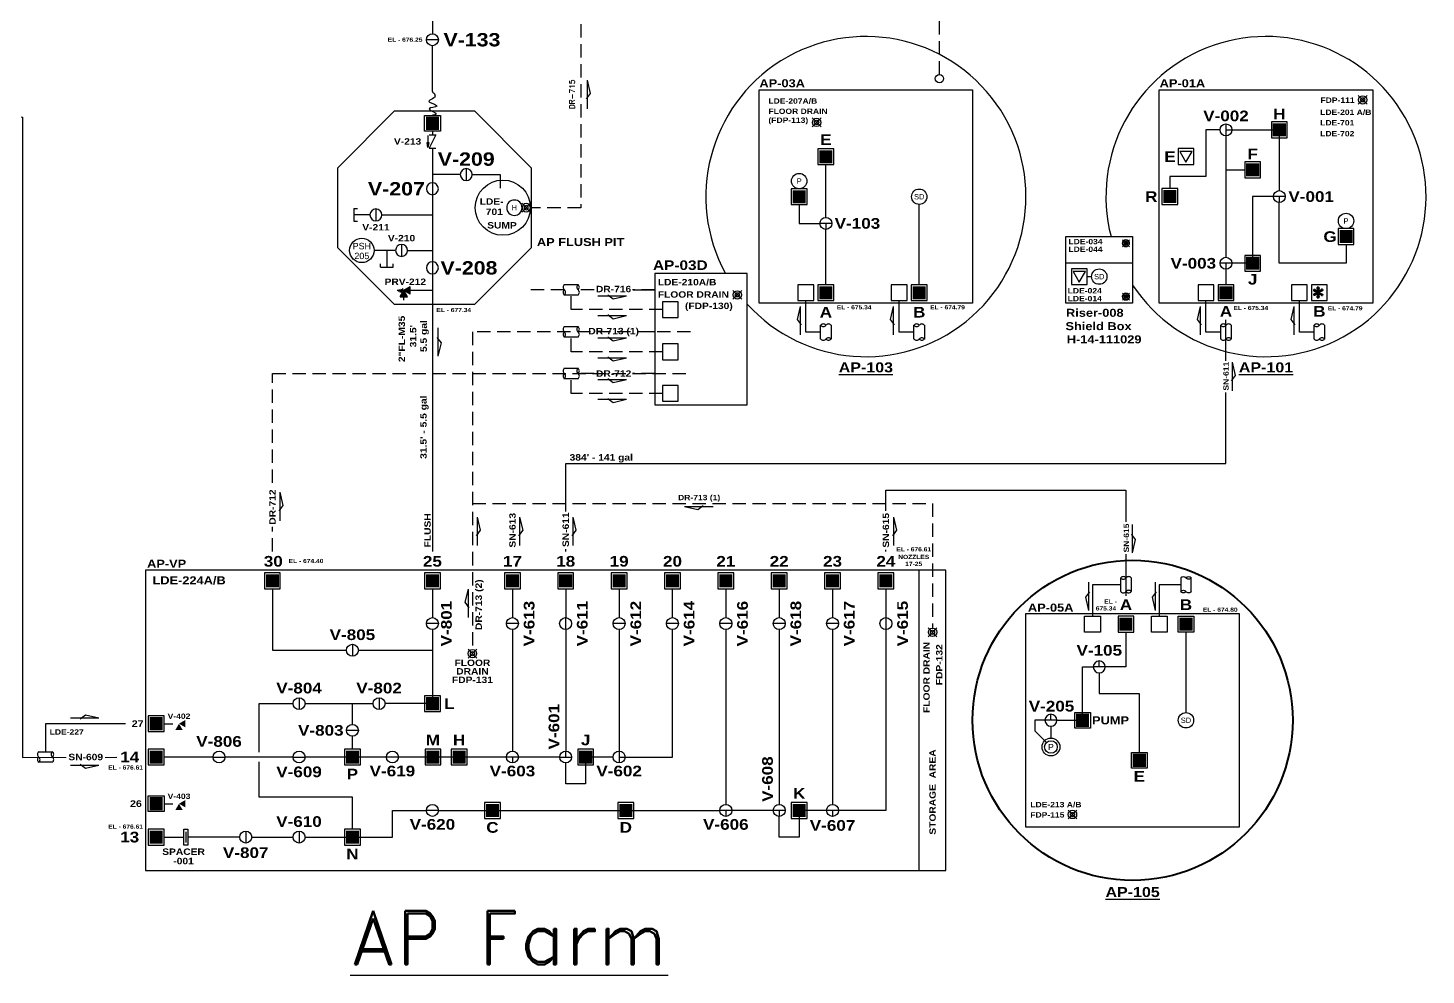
# Model space of a CAD drawing. Header units: inches. Extents: x -64 to 68, y 27 to 69.
# Drawn here: x 41.54 to 67.75, y 42.06 to 59.81 of the extents above; entities that cross this region are included whole.
import ezdxf
from ezdxf.enums import TextEntityAlignment as Align

# ---------------------------------------------------------------- set-up
doc = ezdxf.new("R2010")
doc.units = ezdxf.units.IN
doc.header["$MEASUREMENT"] = 0
doc.linetypes.add('DASHED2', pattern=[0.375, 0.25, -0.125])
for name, color, linetype, lineweight in [('1 FLOOR DRAIN', 7, 'Continuous', 35), ('2 COMPLIANT DRAINS DASHED', 4, 'DASHED2', 50), ('Tank', 7, 'Continuous', 40)]:
    doc.layers.add(name, color=color, linetype=linetype, lineweight=lineweight)
for name, color, linetype in [('Drain Route', 7, 'DASHED2'), ('Flush Water Route', 4, 'Continuous'), ('Jumper', 7, 'Continuous'), ('Other Transfer Line', 7, 'Continuous'), ('Route - Direct Transfer', 1, 'Continuous'), ('Route - Phys Connected', 5, 'Continuous'), ('Structure - Other', 7, 'Continuous'), ('Symbols', 7, 'Continuous'), ('Text', 7, 'Continuous'), ('Text - Updated Line Volume', 7, 'Continuous'), ('TITLE', 7, 'Continuous'), ('Valve - Other- Not DVI Credited', 7, 'Continuous')]:
    doc.layers.add(name, color=color, linetype=linetype)
doc.styles.add('DWG TEXT', font='')
doc.styles.add('DWG TEXT 2', font='arial.ttf')
doc.styles.add('ROMAND', font='ROMAND')
doc.styles.add('ROMANS', font='romans')
doc.styles.get('DWG TEXT').set_extended_font_data('Arial Black')

# ---------------------------------------------------------------- blocks, each defined once
blk = doc.blocks.new('Direction Arrow')
for p, q in [((0, 0), (-0.534, 0)), ((-0.248, -0.058), (-0.349, 0.018)), ((0, 0), (-0.248, -0.058))]:
    blk.add_line(p, q)
blk = doc.blocks.new('Connected Nozzle')
blk.add_hatch(color=256).paths.add_polyline_path([(-0.026, 0.026), (-0.026, 0.271), (-0.271, 0.271), (-0.271, 0.026)])
for p, q in [((0, 0.297), (-0.297, 0.297)), ((-0.297, 0.297), (-0.297, 0)), ((0, 0), (0, 0.297)), ((-0.297, 0), (0, 0))]:
    blk.add_line(p, q)
blk = doc.blocks.new('Encasement Tee')
for p, q in [((0, 0.099), (0.257, 0.099)), ((0.257, -0.099), (0, -0.099))]:
    blk.add_line(p, q)
for centre, start, end in [((0.038, 0.049), 127.3019, 232.6981), ((0.295, 0.049), 127.3019, 232.6981), ((0.295, 0.049), 127.3019, 232.6981), ((0.22, 0.049), 307.3019, 52.6981), ((0.038, -0.049), 127.3019, 232.6981), ((-0.038, -0.049), 307.3019, 52.6981), ((0.22, -0.049), 307.3019, 52.6981)]:
    blk.add_arc(centre, 0.062, start, end)
blk = doc.blocks.new('Slurry Distributor')
blk.add_circle((0, 0), 0.144)
at = {"style": 'DWG TEXT 2'}
blk.add_text('SD', height=0.1, dxfattribs=at).set_placement((0, 0), align=Align.MIDDLE)
blk = doc.blocks.new('3-Way Valve')
for p, q in [((0, 0.112), (0, -0.112)), ((0, 0), (0.112, 0))]:
    blk.add_line(p, q)
blk.add_circle((0, 0), 0.112)
blk = doc.blocks.new('Floor Drain')
for p, q in [((-0.083, 0.083), (0.083, -0.083)), ((0.083, 0.083), (-0.083, -0.083))]:
    blk.add_line(p, q)
for radius in [0.0781, 0.0391]:
    blk.add_circle((0, 0), radius)
blk = doc.blocks.new('Process Blank')
for p, q in [((0, 0.297), (-0.297, 0.297)), ((-0.297, 0.297), (-0.297, 0)), ((0, 0), (0, 0.297)), ((-0.297, 0), (0, 0))]:
    blk.add_line(p, q)
at = {"style": 'ROMAND'}
blk.add_text('*', height=0.375, dxfattribs=at).set_placement((-0.301, -0.114))
blk = doc.blocks.new('Pump')
blk.add_circle((0, 0), 0.144)
at = {"style": 'DWG TEXT 2'}
blk.add_text('P', height=0.1, dxfattribs=at).set_placement((0, 0), align=Align.MIDDLE)
blk = doc.blocks.new('H')
blk.add_circle((0, 0), 0.144)
at = {"style": 'DWG TEXT 2'}
blk.add_text('H', height=0.1, dxfattribs=at).set_placement((0, 0), align=Align.MIDDLE)
blk = doc.blocks.new('PRV')
for points in [[(0.067, -0.117), (0, 0), (-0.067, -0.117)], [(0.117, 0.067), (0, 0), (0.117, -0.067)]]:
    blk.add_hatch(color=256).paths.add_polyline_path(points)
for p, q in [((-0.067, -0.117), (0, 0)), ((0.039, 0.056), (-0.039, 0.011)), ((0.029, 0.076), (-0.029, 0.042)), ((0.02, 0.097), (-0.02, 0.075)), ((0, 0), (0, 0.126)), ((0.117, 0.067), (0, 0)), ((0.117, -0.067), (0, 0)), ((0.067, -0.117), (0, 0)), ((0.117, 0.067), (0.117, -0.067)), ((0.067, -0.117), (-0.067, -0.117))]:
    blk.add_line(p, q)
blk = doc.blocks.new('2-Way Valve')
blk.add_line((0, 0.112), (0, -0.112))
blk.add_circle((0, 0), 0.112)
blk = doc.blocks.new('Encasement Drain')
for points in [[(-0.117, 0.068), (-0.117, -0.068), (0.117, -0.068), (0.117, 0.068)], [(0, 0), (-0.117, -0.068), (-0.117, 0.068)], [(0, 0), (-0.068, -0.117), (0.068, -0.117)]]:
    blk.add_solid(points)
blk = doc.blocks.new('Isolation Blank')
for p, q in [((0, 0.297), (-0.297, 0.297)), ((-0.297, 0.297), (-0.297, 0)), ((0, 0), (0, 0.297)), ((-0.297, 0), (0, 0)), ((-0.035, 0.244), (-0.263, 0.244)), ((-0.263, 0.244), (-0.149, 0.046)), ((-0.149, 0.046), (-0.035, 0.244))]:
    blk.add_line(p, q)
blk = doc.blocks.new('FL')
for p, q in [((-0.066, -0.066), (0.066, 0.066)), ((-0.066, 0.066), (0.066, -0.066))]:
    blk.add_line(p, q)
for radius in [0.0625, 0.0312]:
    blk.add_circle((0, 0), radius)

msp = doc.modelspace()

# ---------------------------------------------------------------- hatches: boundary and pattern name
at = {"layer": 'Jumper'}
h = msp.add_hatch(color=256, dxfattribs=at)
h.dxf.hatch_style = 1
h.paths.add_polyline_path([(49.057, 57.667), (49.041, 57.667), (49.025, 57.667), (49.041, 57.569)])

# ---------------------------------------------------------------- linework, layer by layer
for p, q in [((62.25, 55.402), (61, 55.402)), ((61.399, 55.152), (61.481, 55.152)), ((58.25, 44.025), (58.25, 49.65)), ((44.5, 44.75), (44.5, 44.55))]:
    msp.add_line(p, q)
at = {"color": 7}
msp.add_line((52.89, 54.906), (53.292, 54.906), dxfattribs=at)
msp.add_lwpolyline([(44.097, 44.65), (44.464, 44.65), (44.464, 44.8), (44.539, 44.8), (44.539, 44.5), (44.464, 44.5), (44.464, 44.65)])
msp.add_circle((58.628, 58.862), 0.0781)
at = {"layer": 'Drain Route', "color": 7}
msp.add_line((46.125, 50), (46.125, 50.464), dxfattribs=at)
for points in [[(58.628, 58.941), (58.628, 60.258), (49.605, 60.258), (49.605, 60.888)], [(51.904, 60.258), (51.904, 56.444), (50.961, 56.444)], [(51.597, 54.906), (50.962, 54.906)], [(46.125, 51.285), (46.125, 53.337), (53.963, 53.337)]]:
    msp.add_lwpolyline(points, dxfattribs=at)
at = {"layer": 'Drain Route'}
for points in [[(53.436, 54.534), (51.725, 54.534), (51.725, 54.808)], [(52.157, 54.906), (51.854, 54.906)], [(53.292, 54.906), (52.877, 54.906)], [(53.436, 53.744), (51.725, 53.744), (51.725, 54.018)], [(52.005, 54.117), (51.854, 54.117)], [(53.292, 54.117), (53.034, 54.117)], [(53.436, 52.965), (51.725, 52.965), (51.725, 53.238)], [(52.157, 53.337), (51.854, 53.337)], [(53.292, 53.337), (52.877, 53.337)]]:
    msp.add_lwpolyline(points, dxfattribs=at)
at = {"layer": 'Flush Water Route'}
for p, q in [((49.125, 57.877), (49.125, 57.811)), ((49.125, 57.561), (49.125, 56.911)), ((49.647, 57.064), (49.125, 57.064)), ((49.87, 57.064), (50.392, 57.064)), ((50.392, 57.064), (50.392, 56.808)), ((49.125, 56.688), (49.125, 55.429)), ((47.651, 56.429), (47.718, 56.429)), ((47.651, 56.429), (47.651, 56.189)), ((47.954, 56.309), (47.651, 56.309)), ((47.651, 56.189), (47.718, 56.189)), ((48.178, 56.309), (49.125, 56.309)), ((48.434, 55.643), (48.031, 55.643)), ((48.27, 55.643), (48.27, 55.329)), ((48.657, 55.643), (49.125, 55.643)), ((48.15, 55.329), (48.15, 55.395)), ((48.15, 55.329), (48.39, 55.329)), ((48.39, 55.329), (48.39, 55.395)), ((48.588, 54.711), (48.588, 54.775)), ((49.125, 54.892), (48.705, 54.892))]:
    msp.add_line(p, q, dxfattribs=at)
for points in [[(49.124, 60.593), (49.124, 59.703)], [(49.124, 58.62), (49.124, 59.48)], [(49.125, 55.206), (49.125, 53.337)], [(49.125, 53.337), (49.125, 50)], [(49.125, 49.303), (49.125, 48.762)], [(49.125, 48.545), (49.125, 47.15), (48.237, 47.15)], [(47.737, 48.15), (49.123, 48.15)]]:
    msp.add_lwpolyline(points, dxfattribs=at)
at = {"layer": 'Flush Water Route', "linetype": 'ByBlock'}
for centre, start, end in [((49.18, 58.642), 201.0841, 235.0406), ((49.116, 58.539), 0, 60.8417), ((49.116, 58.539), 0, 60.8417)]:
    msp.add_arc(centre, 0.0605, start, end, dxfattribs=at)
at = {"layer": 'Flush Water Route'}
msp.add_open_spline([(49.176, 58.539), (49.181, 58.478), (48.904, 58.454), (49.332, 58.337), (48.935, 58.313), (49.267, 58.201), (49.158, 58.18), (49.125, 58.175)], degree=3, knots=[0, 0, 0, 0, 0.2918359, 0.4601955, 0.6013838, 0.764172, 0.8361674, 0.8361674, 0.8361674, 0.8361674], dxfattribs=at)
at = {"layer": 'Jumper'}
for points in [[(49.041, 57.798), (49.041, 57.667), (49.057, 57.667), (49.041, 57.569), (49.025, 57.667), (49.041, 57.667)], [(49.062, 57.811), (49.187, 57.811), (49.063, 57.561), (49.188, 57.561)], [(63.888, 57.902), (63.625, 57.902), (63.625, 57.027), (62.949, 57.027), (62.949, 56.801)], [(56.5, 56.262), (56.5, 57.251)], [(56, 56.501), (56, 56.15), (56.388, 56.15)], [(58.25, 55), (58.25, 56.506)], [(56.5, 55), (56.5, 56.038)], [(46.125, 49.303), (46.125, 48.15), (47.512, 48.15)], [(50.625, 49.303), (50.625, 48.762)], [(53.625, 48.762), (53.625, 49.303)], [(54.625, 49.303), (54.625, 48.762)], [(55.625, 49.303), (55.625, 48.762)], [(56.625, 49.303), (56.625, 48.762)], [(57.625, 49.303), (57.625, 48.762)], [(52.737, 46.15), (53.625, 46.15), (53.625, 48.538)], [(54.625, 48.538), (54.625, 45.262)], [(55.625, 48.538), (55.625, 45.262)], [(56.625, 48.538), (56.625, 45.262)], [(57.625, 48.538), (57.625, 45.15), (56.737, 45.15)], [(62.125, 48.49), (62.125, 47.838), (61.737, 47.838)], [(63.25, 48.49), (63.25, 46.982)], [(60.83, 46.838), (61.312, 46.838), (61.312, 47.838), (61.513, 47.838)], [(61.625, 47.726), (61.625, 47.338), (62.375, 47.338), (62.375, 46.236)], [(45.875, 46.24), (45.875, 47.15), (46.513, 47.15)], [(47.625, 44.799), (47.625, 45.4), (45.875, 45.4), (45.875, 46.06)], [(46.737, 44.65), (48.375, 44.65), (48.375, 45.15), (49.013, 45.15)], [(49.237, 45.15), (54.513, 45.15)], [(55.513, 45.15), (54.737, 45.15)], [(56.513, 45.15), (56, 45.15), (56, 44.65), (55.625, 44.65), (55.625, 45.038)], [(45.513, 44.65), (44.539, 44.65)], [(45.737, 44.65), (46.513, 44.65)]]:
    msp.add_lwpolyline(points, dxfattribs=at)
at = {"layer": 'Other Transfer Line'}
for p, q in [((44.097, 46.775), (44.258, 46.775)), ((44.097, 45.275), (44.258, 45.275))]:
    msp.add_line(p, q, dxfattribs=at)
for points in [[(56.401, 54.112), (56.125, 54.112), (56.125, 54.702)], [(58.151, 54.112), (57.875, 54.112), (57.875, 54.702)], [(63.901, 54.112), (63.625, 54.112), (63.625, 54.702)], [(65.651, 54.112), (65.375, 54.112), (65.375, 54.702)], [(57.625, 50), (57.625, 51.15), (62.125, 51.15), (62.125, 49.172)], [(52.625, 49.303), (52.625, 48.762)], [(62.026, 49.378), (61.5, 49.378), (61.5, 48.788)], [(63.151, 49.378), (62.75, 49.378), (62.75, 48.788)], [(52.625, 48.538), (52.625, 46.262)], [(43.375, 46.775), (41.875, 46.775), (41.875, 46.249)], [(60.607, 46.838), (60.418, 46.838), (60.418, 46.638), (60.635, 46.421)]]:
    msp.add_lwpolyline(points, dxfattribs=at)
at = {"layer": 'Route - Direct Transfer'}
for points in [[(37.556, 56.95), (37.556, 58.15), (41.44, 58.138), (41.44, 46.138), (43.207, 46.15)], [(64.888, 56.652), (64.5, 56.652), (64.5, 55.402), (64.112, 55.402)], [(66.25, 55.754), (66.25, 55.402), (65, 55.402), (65, 56.541)], [(64, 55.291), (64, 55)], [(51.623, 50), (51.623, 51.65), (64, 51.65), (64, 54.342)], [(51.623, 49.303), (51.623, 48.762)], [(51.623, 48.538), (51.623, 46.262)], [(47.625, 46.299), (47.625, 46.538)], [(45.013, 46.15), (44.097, 46.15)], [(46.513, 46.15), (45.237, 46.15)], [(48.263, 46.15), (46.737, 46.15)], [(50.513, 46.15), (48.487, 46.15)], [(51.511, 46.15), (50.737, 46.15)]]:
    msp.add_lwpolyline(points, dxfattribs=at)
at = {"layer": 'Route - Phys Connected'}
for points in [[(62.75, 54.652), (62.75, 58.652), (66.75, 58.652), (66.75, 54.652)], [(43.75, 44.025), (58.75, 44.025), (58.75, 49.65), (43.75, 49.65)]]:
    msp.add_lwpolyline(points, close=True, dxfattribs=at)
for points in [[(64, 57.791), (64, 55.514)], [(64.112, 57.902), (65, 57.902), (65, 56.764)], [(64, 57.152), (64.351, 57.152)], [(50.625, 48.538), (50.625, 46.262)], [(46.737, 47.15), (48.013, 47.15)], [(47.625, 46.762), (47.625, 47.15)], [(52.513, 46.15), (51.997, 46.15), (51.997, 45.65), (51.623, 45.65), (51.623, 46.036)]]:
    msp.add_lwpolyline(points, dxfattribs=at)
at = {"layer": 'Structure - Other'}
for points in [[(55.25, 54.652), (55.25, 58.652), (59.25, 58.652), (59.25, 54.652)], [(47.353, 57.194), (48.415, 58.256), (49.916, 58.256), (50.977, 57.194), (50.977, 55.693), (49.916, 54.632), (48.415, 54.632), (47.353, 55.693)], [(61, 54.652), (61, 55.902), (62.25, 55.902), (62.25, 54.652)], [(53.292, 52.748), (55.027, 52.748), (55.027, 55.212), (53.292, 55.212)], [(60.25, 44.838), (60.25, 48.838), (64.25, 48.838), (64.25, 44.838)]]:
    msp.add_lwpolyline(points, close=True, dxfattribs=at)
msp.add_circle((50.445, 56.444), 0.517, dxfattribs=at)
msp.add_arc((57.25, 56.652), 3, 222.1825, 208.7011, dxfattribs=at)
at = {"layer": 'Symbols'}
msp.add_line((60.719, 46.726), (60.719, 46.505), dxfattribs=at)
for points in [[(55.976, 54.702), (56.274, 54.702), (56.274, 55), (55.976, 55)], [(57.726, 54.702), (58.024, 54.702), (58.024, 55), (57.726, 55)], [(63.476, 54.702), (63.774, 54.702), (63.774, 55), (63.476, 55)], [(65.226, 54.702), (65.524, 54.702), (65.524, 55), (65.226, 55)], [(53.436, 54.386), (53.733, 54.386), (53.733, 54.683), (53.436, 54.683)], [(53.436, 53.596), (53.733, 53.596), (53.733, 53.893), (53.436, 53.893)], [(53.436, 52.816), (53.733, 52.816), (53.733, 53.113), (53.436, 53.113)], [(61.351, 48.788), (61.649, 48.788), (61.649, 48.49), (61.351, 48.49)], [(62.601, 48.788), (62.899, 48.788), (62.899, 48.49), (62.601, 48.49)]]:
    msp.add_lwpolyline(points, close=True, dxfattribs=at)
for centre, radius in [((47.802, 55.643), 0.229), ((60.719, 46.338), 0.167), ((60.719, 46.338), 0.167), ((60.719, 46.338), 0.118)]:
    msp.add_circle(centre, radius, dxfattribs=at)
at = {"layer": 'Tank'}
msp.add_circle((62.25, 46.838), 3, dxfattribs=at)

# ---------------------------------------------------------------- block references
at = {"layer": '1 FLOOR DRAIN', "xscale": -1, "rotation": 180}
msp.add_blockref('FL', (62.125, 55.777), dxfattribs=at)
at = {"layer": '1 FLOOR DRAIN'}
msp.add_blockref('FL', (62.125, 54.777), dxfattribs=at)
at = {"layer": 'Flush Water Route'}
for p in [(49.274, 49.303), (49.274, 47.001)]:
    msp.add_blockref('Connected Nozzle', p, dxfattribs=at)
at = {"layer": 'Jumper'}
msp.add_blockref('Connected Nozzle', (63.097, 56.504), dxfattribs=at)
at = {"layer": 'Other Transfer Line'}
msp.add_blockref('Connected Nozzle', (52.774, 49.303), dxfattribs=at)
at = {"layer": 'Route - Direct Transfer'}
for p in [(66.399, 55.754), (64.649, 55.254), (64.149, 54.702), (51.771, 49.303), (44.097, 46.001), (47.774, 46.001), (49.283, 46.001), (49.774, 46.001)]:
    msp.add_blockref('Connected Nozzle', p, dxfattribs=at)
at = {"layer": 'Route - Phys Connected'}
for name, p in [('3-Way Valve', (64, 57.902)), ('Connected Nozzle', (65.149, 57.754)), ('Connected Nozzle', (64.649, 57.004)), ('2-Way Valve', (46.625, 47.15)), ('2-Way Valve', (48.125, 47.15)), ('Connected Nozzle', (52.146, 46.001)), ('3-Way Valve', (52.625, 46.15))]:
    msp.add_blockref(name, p, dxfattribs=at)
for name, p, rotation in [('3-Way Valve', (65, 56.652), 270), ('3-Way Valve', (64, 55.402), 270), ('2-Way Valve', (50.625, 48.65), 270), ('2-Way Valve', (47.625, 46.65), 270), ('3-Way Valve', (50.625, 46.15), 270), ('3-Way Valve', (51.623, 46.15), 89.99999999999997)]:
    msp.add_blockref(name, p, dxfattribs=dict(at, rotation=rotation))
at = {"layer": 'Symbols'}
for name, p, rotation in [('Direction Arrow', (52.025, 58.832), 90), ('Encasement Tee', (56.5, 53.983), 90), ('Encasement Tee', (58.25, 53.983), 90), ('Encasement Tee', (64, 53.983), 90), ('Encasement Tee', (65.75, 53.983), 90), ('Direction Arrow', (64.115, 53.549), 90), ('Direction Arrow', (46.264, 51.112), 90), ('Direction Arrow', (49.961, 50.646), 90), ('Direction Arrow', (50.759, 50.646), 90), ('Direction Arrow', (51.756, 50.646), 90), ('Direction Arrow', (57.766, 50.646), 90), ('Encasement Tee', (62.125, 49.507), 270), ('Direction Arrow', (61.431, 48.895), 270), ('Direction Arrow', (62.681, 48.895), 270), ('Connected Nozzle', (61.976, 48.788), 180), ('Encasement Tee', (42.003, 46.15), 180)]:
    msp.add_blockref(name, p, dxfattribs=dict(at, rotation=rotation))
for name, p in [('Floor Drain', (66.562, 58.465)), ('Floor Drain', (56.326, 58.042)), ('Connected Nozzle', (56.649, 57.251)), ('Isolation Blank', (63.399, 57.254)), ('Pump', (56, 56.943)), ('Connected Nozzle', (56.149, 56.501)), ('Slurry Distributor', (58.25, 56.65)), ('Pump', (66.25, 56.195)), ('Isolation Blank', (61.399, 55.004)), ('Slurry Distributor', (61.625, 55.152)), ('Encasement Tee', (51.597, 54.906)), ('Direction Arrow', (52.761, 54.788)), ('Floor Drain', (54.841, 54.81)), ('Connected Nozzle', (56.649, 54.702)), ('Connected Nozzle', (58.399, 54.702)), ('Process Blank', (65.899, 54.702)), ('Direction Arrow', (52.761, 54.416)), ('Encasement Tee', (51.597, 54.117)), ('Direction Arrow', (52.761, 53.999)), ('Direction Arrow', (52.761, 53.626)), ('Encasement Tee', (51.597, 53.337)), ('Direction Arrow', (52.761, 53.219)), ('Direction Arrow', (52.761, 52.847)), ('Connected Nozzle', (46.274, 49.303)), ('Connected Nozzle', (50.774, 49.303)), ('Connected Nozzle', (53.774, 49.303)), ('Connected Nozzle', (54.774, 49.303)), ('Connected Nozzle', (55.774, 49.303)), ('Connected Nozzle', (56.774, 49.303)), ('Connected Nozzle', (57.774, 49.303)), ('Floor Drain', (58.5, 48.488)), ('Floor Drain', (49.875, 48.088)), ('Connected Nozzle', (44.097, 46.626)), ('Slurry Distributor', (63.25, 46.838)), ('Encasement Drain', (44.375, 46.775)), ('Direction Arrow', (42.873, 45.994)), ('Encasement Drain', (44.375, 45.275)), ('Connected Nozzle', (50.399, 45.001)), ('Connected Nozzle', (52.899, 45.001)), ('Connected Nozzle', (56.149, 45.001)), ('Floor Drain', (61.123, 45.073)), ('Connected Nozzle', (44.097, 44.501)), ('Connected Nozzle', (47.774, 44.501))]:
    msp.add_blockref(name, p, dxfattribs=at)
at = {"layer": 'Symbols', "xscale": -1}
for name, p, rotation in [('Connected Nozzle', (49.274, 57.877), 90.00000000000007), ('Floor Drain', (50.883, 56.444), 90), ('PRV', (48.588, 54.892), 90), ('Direction Arrow', (56.019, 54.595), 270), ('Direction Arrow', (57.763, 54.595), 270), ('Direction Arrow', (63.519, 54.595), 270), ('Direction Arrow', (65.271, 54.595), 270), ('Direction Arrow', (49.235, 53.661), 90), ('Direction Arrow', (62.246, 49.976), 90), ('Encasement Tee', (63.25, 49.507), 90), ('Direction Arrow', (49.792, 49.297), 270), ('Connected Nozzle', (63.399, 48.788), 180), ('Direction Arrow', (42.873, 46.879), 180), ('Connected Nozzle', (61.461, 46.986), 180), ('Connected Nozzle', (62.524, 46.236), 180), ('Connected Nozzle', (44.097, 45.424), 180)]:
    msp.add_blockref(name, p, dxfattribs=dict(at, rotation=rotation))
for name, p in [('H', (50.661, 56.444)), ('Direction Arrow', (53.853, 50.844))]:
    msp.add_blockref(name, p, dxfattribs=at)
at = {"layer": 'Valve - Other- Not DVI Credited'}
for name, p, rotation in [('2-Way Valve', (49.124, 59.592), 269.9999999999998), ('3-Way Valve', (56.5, 56.15), 270), ('2-Way Valve', (49.125, 48.65), 270), ('2-Way Valve', (52.625, 48.65), 270), ('2-Way Valve', (53.625, 48.65), 270), ('2-Way Valve', (54.625, 48.65), 270), ('2-Way Valve', (55.625, 48.65), 270), ('2-Way Valve', (56.625, 48.65), 270), ('2-Way Valve', (45.125, 46.15), 90), ('2-Way Valve', (46.625, 46.15), 90), ('2-Way Valve', (48.375, 46.15), 270), ('2-Way Valve', (49.125, 45.15), 270), ('3-Way Valve', (54.625, 45.15), 270), ('3-Way Valve', (55.625, 45.15), 270), ('3-Way Valve', (56.625, 45.15), 270)]:
    msp.add_blockref(name, p, dxfattribs=dict(at, rotation=rotation))
at = {"layer": 'Valve - Other- Not DVI Credited', "xscale": -1}
for p in [(49.759, 57.064), (49.125, 56.799), (48.066, 56.309), (48.546, 55.643), (49.125, 55.317)]:
    msp.add_blockref('2-Way Valve', p, dxfattribs=at)
at = {"layer": 'Valve - Other- Not DVI Credited'}
for p in [(51.621, 48.65), (57.625, 48.65), (47.625, 48.15), (45.625, 44.65), (46.625, 44.65)]:
    msp.add_blockref('2-Way Valve', p, dxfattribs=at)
at = {"layer": 'Valve - Other- Not DVI Credited', "xscale": -1, "rotation": 270}
for p in [(61.625, 47.838), (60.719, 46.838)]:
    msp.add_blockref('3-Way Valve', p, dxfattribs=at)

# ---------------------------------------------------------------- texts
at = {"style": 'DWG TEXT'}
msp.add_text('FLUSH', height=0.12, rotation=90, dxfattribs=at).set_placement((49.034, 50.398), align=Align.MIDDLE)
at = {"layer": '2 COMPLIANT DRAINS DASHED', "color": 0, "style": 'DWG TEXT'}
for s, p in [('LDE-201 A/B', (65.766, 58.182)), ('LDE-701', (65.766, 57.986)), ('LDE-702', (65.766, 57.781))]:
    msp.add_text(s, height=0.1, dxfattribs=at).set_placement(p)
at = {"layer": '2 COMPLIANT DRAINS DASHED', "color": 7, "style": 'DWG TEXT'}
for s, p in [('LDE-034', (61.047, 55.759)), ('LDE-044', (61.047, 55.615)), ('LDE-024', (61.033, 54.838)), ('LDE-014', (61.033, 54.691))]:
    msp.add_text(s, height=0.1, dxfattribs=at).set_placement(p)
at = {"layer": 'Symbols', "style": 'DWG TEXT 2'}
msp.add_text('P', height=0.116, dxfattribs=at).set_placement((60.719, 46.338), align=Align.MIDDLE)
msp.add_text('P', height=0.116, dxfattribs=at).set_placement((60.719, 46.338), align=Align.MIDDLE)
at = {"layer": 'Text'}
for s, height, style, p in [('EL - 676.25', 0.078, 'DWG TEXT', (48.612, 59.592)), ('AP-03A', 0.15, 'DWG TEXT', (55.681, 58.776)), ('AP-01A', 0.15, 'DWG TEXT', (63.183, 58.776)), ('V-213', 0.12, 'DWG TEXT', (48.66, 57.686)), ('V-209', 0.25, 'DWG TEXT', (49.759, 57.355)), ('V-207', 0.25, 'DWG TEXT', (48.45, 56.799)), ('V-211', 0.12, 'DWG TEXT', (48.066, 56.078)), ('V-210', 0.12, 'DWG TEXT', (48.546, 55.874)), ('AP FLUSH PIT', 0.15, 'DWG TEXT', (51.903, 55.8)), ('PSH', 0.12, 'DWG TEXT 2', (47.802, 55.725)), ('205', 0.12, 'DWG TEXT 2', (47.802, 55.54)), ('V-208', 0.25, 'DWG TEXT', (49.81, 55.317)), ('PRV-212', 0.12, 'DWG TEXT', (48.617, 55.057)), ('DR-716', 0.12, 'DWG TEXT', (52.52, 54.92)), ('EL - 677.34', 0.078, 'DWG TEXT', (49.525, 54.526)), ('EL - 675.34', 0.078, 'DWG TEXT', (57.03, 54.578)), ('EL - 674.79', 0.078, 'DWG TEXT', (58.78, 54.578)), ('Riser-008', 0.15, 'DWG TEXT', (61.541, 54.477)), ('EL - 675.34', 0.078, 'DWG TEXT', (64.465, 54.565)), ('EL - 674.79', 0.078, 'DWG TEXT', (66.233, 54.559)), ('Shield Box', 0.15, 'DWG TEXT', (61.611, 54.227)), ('DR-713 (1)', 0.12, 'DWG TEXT', (52.522, 54.117)), ('H-14-111029', 0.15, 'DWG TEXT', (61.716, 53.977)), ('DR-712', 0.12, 'DWG TEXT', (52.522, 53.337)), ('DR-713 (1)', 0.1, 'DWG TEXT', (54.125, 51)), ('AP-VP', 0.15, 'DWG TEXT', (44.143, 49.773)), ('EL - 674.40', 0.078, 'DWG TEXT', (46.756, 49.824)), ('NOZZLES', 0.078, 'DWG TEXT', (58.147, 49.9)), ('17-25', 0.078, 'DWG TEXT', (58.147, 49.769)), ('AP-05A', 0.15, 'DWG TEXT', (60.714, 48.95)), ('EL -', 0.078, 'DWG TEXT', (61.837, 49.063)), ('675.34', 0.078, 'DWG TEXT', (61.75, 48.935)), ('EL - 674.80', 0.078, 'DWG TEXT', (63.892, 48.911)), ('M', 0.2, 'DWG TEXT', (49.134, 46.469)), ('H', 0.2, 'DWG TEXT', (49.625, 46.469)), ('J', 0.2, 'DWG TEXT', (51.997, 46.469)), ('P', 0.2, 'DWG TEXT', (47.625, 45.831)), ('E', 0.2, 'DWG TEXT', (62.375, 45.789)), ('K', 0.2, 'DWG TEXT', (56, 45.469)), ('EL - 676.61', 0.078, 'DWG TEXT', (43.374, 44.846)), ('C', 0.2, 'DWG TEXT', (50.25, 44.831)), ('D', 0.2, 'DWG TEXT', (52.75, 44.831)), ('N', 0.2, 'DWG TEXT', (47.625, 44.331))]:
    msp.add_text(s, height=height, dxfattribs=dict(at, style=style)).set_placement(p, align=Align.MIDDLE)
at = {"layer": 'Text', "style": 'DWG TEXT'}
for s, height, p in [('V-133', 0.25, (49.866, 59.592)), ('V-002', 0.2, (64, 58.164)), ('H', 0.2, (65, 58.201)), ('E', 0.2, (56.5, 57.719)), ('E', 0.2, (62.951, 57.402)), ('F', 0.2, (64.5, 57.451)), ('R', 0.2, (62.6, 56.652)), ('V-001', 0.2, (65.597, 56.652)), ('V-103', 0.2, (57.092, 56.15)), ('G', 0.2, (65.951, 55.902)), ('V-003', 0.2, (63.388, 55.402)), ('J', 0.2, (64.5, 55.104)), ('A', 0.2, (56.5, 54.486)), ('B', 0.2, (58.25, 54.486)), ('A', 0.2, (64, 54.502)), ('B', 0.2, (65.75, 54.502)), ('%%UAP-103', 0.1875, (57.25, 53.452)), ('%%UAP-101', 0.1875, (64.75, 53.452)), ('30', 0.2, (46.142, 49.818)), ('25', 0.2, (49.125, 49.818)), ('17', 0.2, (50.625, 49.818)), ('18', 0.2, (51.623, 49.818)), ('19', 0.2, (52.625, 49.818)), ('20', 0.2, (53.625, 49.818)), ('21', 0.2, (54.625, 49.818)), ('22', 0.2, (55.625, 49.818)), ('23', 0.2, (56.625, 49.818)), ('24', 0.2, (57.625, 49.818)), ('A', 0.2, (62.125, 49.004)), ('B', 0.2, (63.25, 49.004)), ('V-805', 0.2, (47.625, 48.442)), ('V-105', 0.2, (61.625, 48.149)), ('FLOOR', 0.12, (49.875, 47.916)), ('DRAIN', 0.12, (49.875, 47.756)), ('V-804', 0.2, (46.625, 47.442)), ('V-802', 0.2, (48.125, 47.442)), ('FDP-131', 0.12, (49.875, 47.596)), ('L', 0.2, (49.444, 47.15)), ('V-205', 0.2, (60.73, 47.103)), ('V-402', 0.1, (44.375, 46.915)), ('PUMP', 0.15, (61.836, 46.838)), ('27', 0.125, (43.6, 46.775)), ('V-803', 0.2, (47.033, 46.65)), ('V-806', 0.2, (45.125, 46.442)), ('14', 0.2, (43.451, 46.15)), ('V-609', 0.2, (46.625, 45.872)), ('V-619', 0.2, (48.375, 45.888)), ('V-603', 0.2, (50.625, 45.888)), ('V-602', 0.2, (52.625, 45.888)), ('26', 0.125, (43.568, 45.277)), ('V-403', 0.1, (44.375, 45.415)), ('V-610', 0.2, (46.624, 44.941)), ('V-620', 0.2, (49.125, 44.888)), ('V-606', 0.2, (54.625, 44.887)), ('V-607', 0.2, (56.625, 44.868)), ('13', 0.2, (43.451, 44.65)), ('SPACER', 0.12, (44.46, 44.376)), ('V-807', 0.2, (45.625, 44.358)), ('-001', 0.12, (44.46, 44.201)), ('%%UAP-105', 0.1875, (62.25, 43.62))]:
    msp.add_text(s, height=height, dxfattribs=at).set_placement(p, align=Align.MIDDLE_CENTER)
at = {"layer": 'Text'}
for s, height, style, p in [('DR-715', 0.1011, 'ROMANS', (51.793, 58.29)), ('2"FL-M35', 0.12, 'DWG TEXT', (48.61, 53.55)), ('FLOOR DRAIN', 0.12, 'DWG TEXT', (58.446, 46.976)), ('FDP-132', 0.12, 'DWG TEXT', (58.686, 47.496))]:
    msp.add_text(s, height=height, rotation=90, dxfattribs=dict(at, style=style)).set_placement(p)
at = {"layer": 'Text', "style": 'DWG TEXT'}
for s, height, p in [('LDE-207A/B', 0.1, (55.423, 58.393)), ('FDP-111', 0.1, (65.771, 58.409)), ('FLOOR DRAIN', 0.1, (55.423, 58.201)), ('(FDP-113)', 0.1, (55.423, 58.034)), ('LDE-', 0.12, (50.011, 56.5)), ('701', 0.12, (50.125, 56.308)), ('SUMP', 0.12, (50.152, 56.054)), ('AP-03D', 0.18, (53.26, 55.277)), ('LDE-210A/B', 0.12, (53.35, 54.989)), ('FLOOR DRAIN', 0.12, (53.35, 54.758)), ('(FDP-130)', 0.12, (53.859, 54.544)), ('LDE-224A/B', 0.15, (43.878, 49.386)), ('LDE-213 A/B', 0.1, (60.332, 45.208)), ('FDP-115', 0.1, (60.332, 45.016))]:
    msp.add_text(s, height=height, dxfattribs=at).set_placement(p)
for s, p in [('DR-712', (46.126, 50.834)), ('DR-713 (2)', (50.007, 49.004)), ('STORAGE  AREA', (58.5, 45.494))]:
    msp.add_text(s, height=0.12, rotation=90, dxfattribs=at).set_placement(p, align=Align.MIDDLE)
for s, p in [('V-801', (49.387, 48.65)), ('V-613', (50.937, 48.65)), ('V-611', (51.933, 48.65)), ('V-612', (52.937, 48.65)), ('V-614', (53.937, 48.65)), ('V-616', (54.937, 48.65)), ('V-618', (55.937, 48.65)), ('V-617', (56.937, 48.65)), ('V-615', (57.937, 48.65)), ('V-601', (51.403, 46.718)), ('V-608', (55.406, 45.736))]:
    msp.add_text(s, height=0.2, rotation=90, dxfattribs=at).set_placement(p, align=Align.MIDDLE_CENTER)
at = {"layer": 'Text', "linetype": 'Continuous', "style": 'DWG TEXT'}
msp.add_text('LDE-227', height=0.1, dxfattribs=at).set_placement((41.95, 46.569))
at = {"layer": 'Text - Updated Line Volume', "style": 'DWG TEXT'}
for s, p in [('5.5 gal', (48.976, 54.037)), ("31.5'", (48.763, 54.037)), ("31.5' - 5.5 gal", (48.972, 52.331))]:
    msp.add_text(s, height=0.12, rotation=90, dxfattribs=at).set_placement(p, align=Align.MIDDLE)
msp.add_text("384' - 141 gal", height=0.12, dxfattribs=at).set_placement((52.29, 51.75), align=Align.MIDDLE)
at = {"layer": 'TITLE', "style": 'ROMAND'}
msp.add_text('%%UAP Farm', height=1, dxfattribs=at).set_placement((47.585, 42.265))

# ---------------------------------------------------------------- next in the draw order: wipeouts: each hides what was drawn before it
for points in [[(64.087, 52.985), (64.087, 53.569), (63.913, 53.569), (63.913, 52.985)], [(50.729, 50.036), (50.729, 50.76), (50.521, 50.76), (50.521, 50.036)], [(51.727, 50.048), (51.727, 50.748), (51.518, 50.748), (51.518, 50.048)], [(57.729, 50.036), (57.729, 50.76), (57.521, 50.76), (57.521, 50.036)], [(62.219, 49.952), (62.219, 50.555), (62.045, 50.555), (62.045, 49.952)], [(42.263, 46.046), (42.986, 46.046), (42.986, 46.254), (42.263, 46.254)]]:
    msp.add_wipeout(points).dxf.layer = 'Text'

# ---------------------------------------------------------------- next in the draw order: linework, layer by layer
at = {"layer": 'Drain Route', "color": 7}
for points in [[(53.963, 54.117), (49.875, 54.117), (49.875, 48.166)], [(49.875, 50.9), (58.5, 50.9), (58.5, 48.566)]]:
    msp.add_lwpolyline(points, dxfattribs=at)
at = {"layer": 'Route - Phys Connected'}
msp.add_arc((64.75, 56.652), 3, 213.5573, 194.4775, dxfattribs=at)

# ---------------------------------------------------------------- next in the draw order: texts
at = {"layer": 'Text', "linetype": 'Continuous', "style": 'DWG TEXT'}
for s, p in [('SN-611', (64, 53.287)), ('SN-615', (62.132, 50.254))]:
    msp.add_text(s, height=0.1, rotation=90, dxfattribs=at).set_placement(p, align=Align.MIDDLE)
at = {"layer": 'Text', "style": 'DWG TEXT'}
for s, p in [('SN-613', (50.625, 50.399)), ('SN-611', (51.623, 50.41)), ('SN-615', (57.625, 50.398))]:
    msp.add_text(s, height=0.12, rotation=90, dxfattribs=at).set_placement(p, align=Align.MIDDLE)
for s, height, p in [('EL - 676.61', 0.078, (58.147, 50.042)), ('SN-609', 0.12, (42.626, 46.15)), ('EL - 676.61', 0.078, (43.374, 45.954))]:
    msp.add_text(s, height=height, dxfattribs=at).set_placement(p, align=Align.MIDDLE)

doc.saveas('drawing.dxf')
